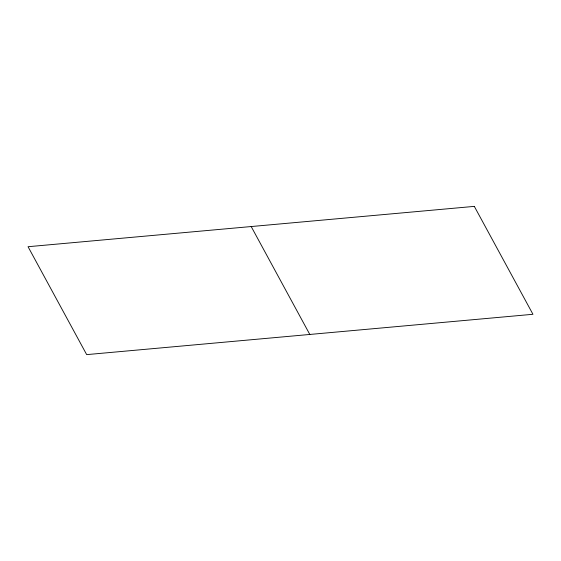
<?xml version="1.0" encoding="UTF-8"?>
<svg xmlns="http://www.w3.org/2000/svg" width="561" height="561" viewBox="0 0 561 561"><rect width="100%" height="100%" fill="white"/><g stroke="black" fill="none" stroke-linecap="round" stroke-linejoin="round"><path stroke-width="0.84" d="M251.188 226.546L309.812 334.454M474.318 206.378L28.05 246.714L86.682 354.622L532.95 314.286L474.318 206.378"/></g></svg>
